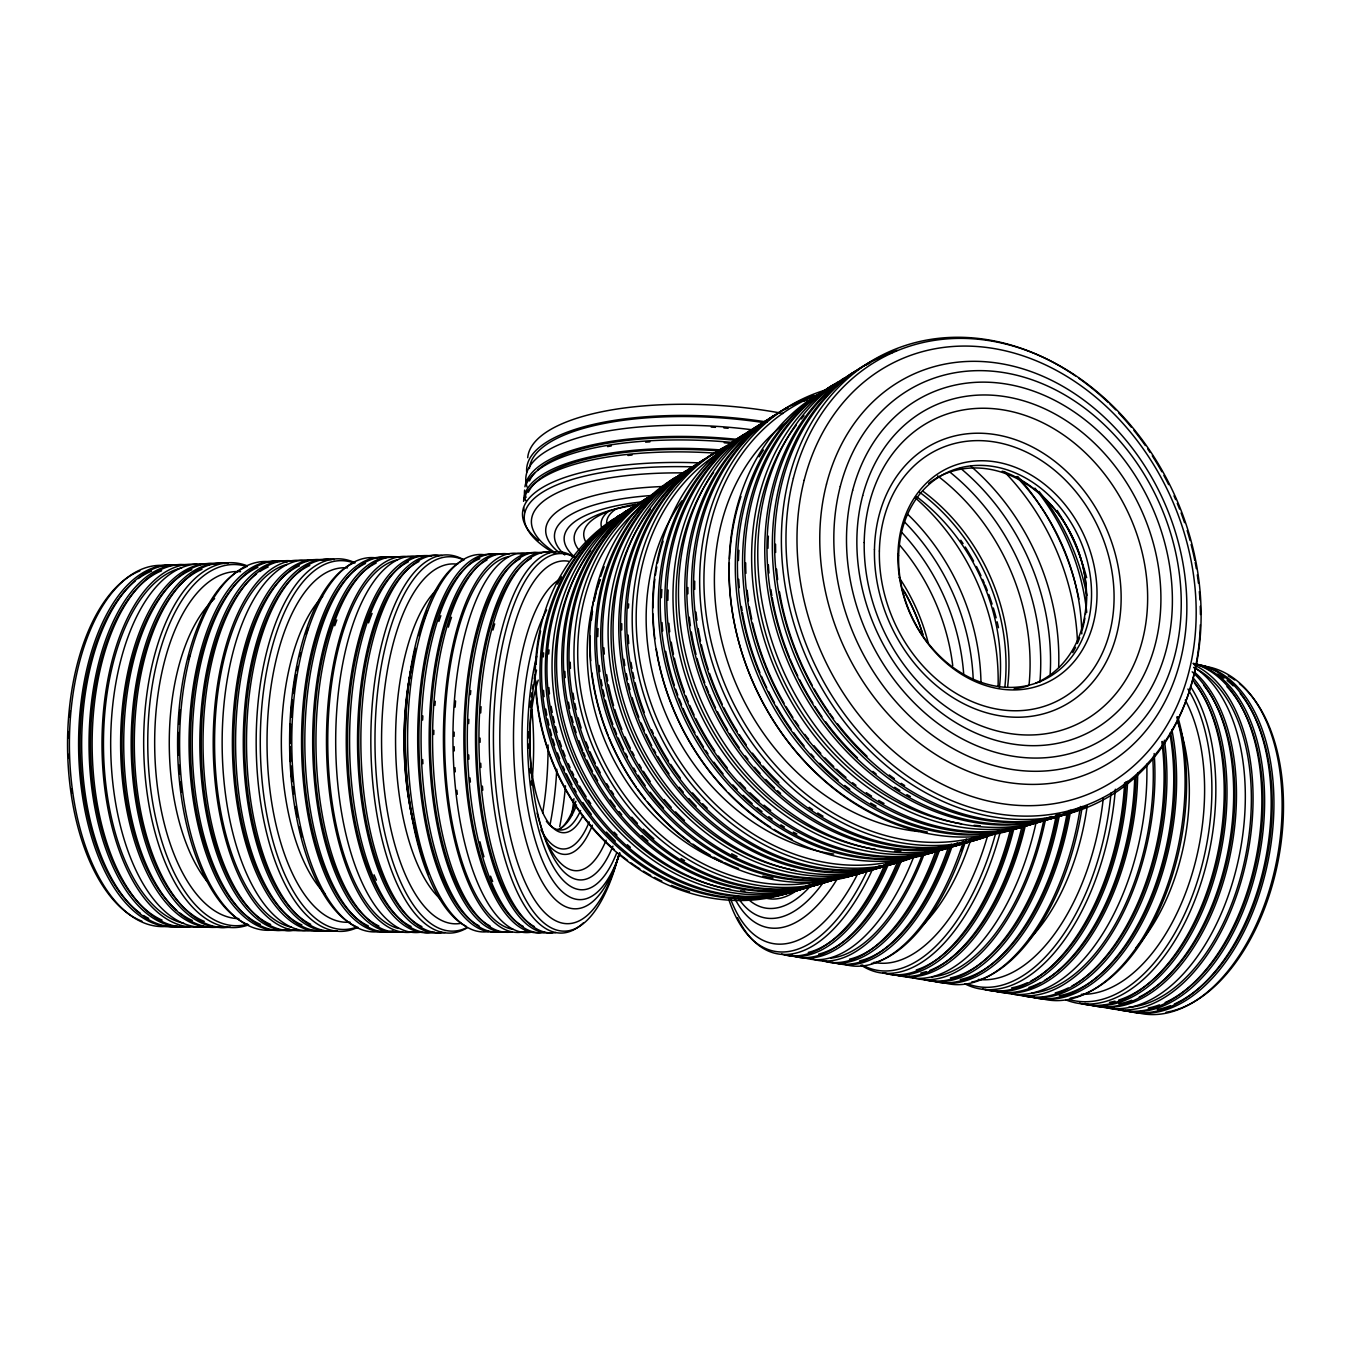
<?xml version="1.0" encoding="UTF-8"?>
<svg xmlns="http://www.w3.org/2000/svg" width="1351" height="1351" viewBox="0 0 1351 1351"><rect width="100%" height="100%" fill="white"/><g stroke="black" fill="none" stroke-linecap="round" stroke-linejoin="round"><path stroke-width="1.5" d="M314.057 930.467A185.459 84.877 89.5 0 1 222.155 745.718A185.459 84.877 89.5 0 1 311.389 560.412M323.75 930.619A185.712 84.353 89.5 0 1 232.389 741.598A185.712 84.353 89.5 0 1 324.679 560.749M301.881 924.911A183.077 83.154 89.5 0 1 233.757 745.532A183.077 83.154 89.5 0 1 299.331 565.866M326.773 930.67A185.779 84.184 89.5 0 1 235.598 745.566A185.779 84.184 89.5 0 1 324.071 559.956M334.069 930.771A185.965 83.779 89.5 0 1 243.298 745.482A185.965 83.779 89.5 0 1 331.35 559.686M310.696 924.287A183.348 82.58 89.5 0 1 244.649 743.557A183.348 82.58 89.5 0 1 309.767 565.478M337.108 930.822A186.05 83.61 89.5 0 1 246.524 745.448A186.05 83.61 89.5 0 1 334.373 559.567M357.897 927.276A186.286 83.087 89.5 0 1 256.183 745.38A186.286 83.087 89.5 0 1 355.178 562.827M356.884 927.056A184.411 82.056 89.5 0 1 260.287 745.33A184.411 82.056 89.5 0 1 354.148 563.012M350.044 922.142A177.268 78.679 89.5 0 1 267.042 745.228A177.268 78.679 89.5 0 1 347.41 567.876M324.78 893.484A162.897 71.873 89.5 0 1 281.346 745.026A162.897 71.873 89.5 0 1 322.636 596.433M293.674 791.196A154.098 67.736 89.5 0 1 293.083 786.941M292.12 778.733A154.098 67.736 89.5 0 1 291.022 766.101M290.533 757.59A154.098 67.736 89.5 0 1 290.245 746.968M290.212 742.746A154.098 67.736 89.5 0 1 290.516 727.851M291.124 717.246A154.098 67.736 89.5 0 1 292.491 702.773M181.608 792.159A175.191 83.087 89.5 0 1 180.595 783.952M179.582 773.498A175.191 83.087 89.5 0 1 178.991 765.038M178.535 754.415A175.191 83.087 89.5 0 1 178.467 735.417M178.974 722.684A175.191 83.087 89.5 0 1 179.734 712.163M188.768 659.153A175.191 83.087 89.5 0 1 189.799 655.37M248.179 924.81A182.402 86.329 89.5 0 1 177.589 746.14A182.402 86.329 89.5 0 1 245.781 567.116M273.763 929.876A184.411 87.089 89.5 0 1 179.599 746.191A184.411 87.089 89.5 0 1 271.23 561.898M286.48 929.285A184.631 86.599 89.5 0 1 189.123 750.075A184.631 86.599 89.5 0 1 280.181 561.56M260.304 924.32A182.03 85.366 89.5 0 1 190.474 746.005A182.03 85.366 89.5 0 1 257.872 567.352M289.469 929.336A184.715 86.43 89.5 0 1 192.247 746.056A184.715 86.43 89.5 0 1 286.885 562.151M296.646 929.437A184.901 86.042 89.5 0 1 199.914 749.957A184.901 86.042 89.5 0 1 290.347 561.189M270.639 924.456A182.284 84.826 89.5 0 1 201.552 758.975A182.284 84.826 89.5 0 1 256.504 573.972M259.814 571.591A182.284 84.826 89.5 0 1 268.19 566.981M295.953 930.197A184.986 85.873 89.5 0 1 203.038 745.921A184.986 85.873 89.5 0 1 293.353 561.07M309.278 929.623A185.239 85.349 89.5 0 1 213.222 745.836A185.239 85.349 89.5 0 1 306.643 561.425M291.495 927.242A182.621 84.134 89.5 0 1 214.606 747.964A182.621 84.134 89.5 0 1 286.936 564.397M580.609 810.499A87.798 32.221 89.4 0 1 546.361 821.222M512.282 931.869A189.343 73.072 89.4 0 1 432.59 743.084A189.343 73.072 89.4 0 1 509.04 554.079M526.248 931.075A189.613 72.464 89.4 0 1 443.449 742.966A189.613 72.464 89.4 0 1 522.989 554.636M513.11 929.387A186.911 71.434 89.4 0 1 444.631 744.283A186.911 71.434 89.4 0 1 508.871 556.544M457.33 794.287A187.13 70.911 89.4 0 1 456.874 790.284M455.253 771.826A187.13 70.911 89.4 0 1 454.983 767.655M454.274 750.903A187.13 70.911 89.4 0 1 454.189 746.731M454.122 736.346A187.13 70.911 89.4 0 1 454.156 732.158M455.135 707.13A187.13 70.911 89.4 0 1 455.574 700.966M531.5 932.156A189.832 71.941 89.4 0 1 452.973 742.847A189.832 71.941 89.4 0 1 528.19 553.386M541.785 932.308A190.103 71.333 89.4 0 1 463.9 742.729A190.103 71.333 89.4 0 1 538.458 552.998M523.276 926.465A187.401 70.303 89.4 0 1 465.048 742.662A187.401 70.303 89.4 0 1 520.101 558.841M492.676 881.46A187.485 70.117 89.4 0 1 490.548 876.174M483.945 856.737A187.485 70.117 89.4 0 1 479.96 841.825M470.384 782.094A187.485 70.117 89.4 0 1 470.03 777.956M468.881 759.161A187.485 70.117 89.4 0 1 468.729 754.956M468.662 723.579A187.485 70.117 89.4 0 1 468.814 719.391M470.384 694.65A187.485 70.117 89.4 0 1 470.773 690.631M545.01 932.359A190.187 71.13 89.4 0 1 467.311 742.695A190.187 71.13 89.4 0 1 541.667 552.88M552.762 932.46A190.39 70.674 89.4 0 1 475.535 742.611A190.39 70.674 89.4 0 1 549.384 552.61M534.422 926.617A187.671 69.661 89.4 0 1 476.683 742.526A187.671 69.661 89.4 0 1 531.196 558.436M482.797 790.183A187.755 69.475 89.4 0 1 482.391 786.113M480.939 767.469A187.755 69.475 89.4 0 1 480.72 763.264M480.112 742.29A187.755 69.475 89.4 0 1 480.078 738.119M480.72 712.94A187.755 69.475 89.4 0 1 481.057 706.708M492.963 630.039A187.755 69.475 89.4 0 1 494.686 623.875M555.987 932.511A190.474 70.488 89.4 0 1 478.963 742.56A190.474 70.488 89.4 0 1 552.61 552.491M583.328 922.919A190.727 69.914 89.4 0 1 489.45 752.304A190.727 69.914 89.4 0 1 573.094 556.46M619.062 853.95A188.785 68.985 89.4 0 1 531.585 909.139A188.785 68.985 89.4 0 1 496.881 678.928A188.785 68.985 89.4 0 1 574.344 557.254M619.282 852.954A181.422 66.081 89.4 0 1 506.389 817.068A181.422 66.081 89.4 0 1 568.636 561.273M619.13 854.845A166.612 60.221 89.4 0 1 522.077 824.33A166.612 60.221 89.4 0 1 560.141 579.022M619.957 852.971A157.527 56.674 89.4 0 1 535.638 841.589A157.527 56.674 89.4 0 1 546.598 610.061M616.867 852.515A147.715 53.061 89.4 0 1 546.159 851.941A147.715 53.061 89.4 0 1 536.685 656.265M612.915 846.131A137.853 49.582 89.4 0 1 548.354 847.28A137.853 49.582 89.4 0 1 536.516 670.045M606.143 840.204A128.615 46.458 89.4 0 1 537.124 813.167M531.821 785.184A128.615 46.458 89.4 0 1 531.281 781.03M530.369 772.856A128.615 46.458 89.4 0 1 529.997 768.82M528.849 748.201A128.615 46.458 89.4 0 1 528.765 744.063M528.731 737.899A128.615 46.458 89.4 0 1 528.815 731.685M530.183 707.198A128.615 46.458 89.4 0 1 530.825 700.933M531.315 696.795A128.615 46.458 89.4 0 1 531.872 692.691M532.48 688.638A128.615 46.458 89.4 0 1 533.121 684.67M534.185 678.861A128.615 46.458 89.4 0 1 534.945 675.112M582.72 816.072A90.551 33.133 89.4 0 1 538.441 801.599A90.551 33.133 89.4 0 1 538.255 680.093M415.027 828.889A155.145 62.129 89.5 0 1 413.676 657.717M417.999 840.086A164.265 65.54 89.4 0 1 415.669 831.794M415.129 829.683A164.265 65.54 89.4 0 1 415.331 650.557M428.858 874.029A179.227 71.079 89.4 0 1 415.314 648.463M418.692 635.612A179.227 71.079 89.4 0 1 427.49 610.703M466.213 926.347A186.658 73.832 89.4 0 1 405.249 743.32A186.658 73.832 89.4 0 1 463.19 560.192M488.707 931.514A188.735 74.44 89.4 0 1 407.597 743.354A188.735 74.44 89.4 0 1 485.533 554.94M498.249 931.65A188.971 73.883 89.4 0 1 417.712 743.236A188.971 73.883 89.4 0 1 495.04 554.602M479.065 925.84A186.286 72.836 89.4 0 1 418.894 738.254A186.286 72.836 89.4 0 1 479.791 558.757M422.897 763.737A186.37 72.65 89.4 0 1 422.694 759.566M422.643 720.049A186.37 72.65 89.4 0 1 422.829 715.895M438.872 621.46A186.37 72.65 89.4 0 1 440.848 615.718M501.424 931.7A189.056 73.697 89.4 0 1 421.09 743.202A189.056 73.697 89.4 0 1 498.215 554.484M509.074 931.818A189.258 73.258 89.4 0 1 429.196 743.118A189.258 73.258 89.4 0 1 505.848 554.197M490.075 925.992A186.573 72.211 89.4 0 1 430.395 743.033A186.573 72.211 89.4 0 1 486.985 560.023M433.772 734.505A186.641 72.025 89.4 0 1 433.823 730.334M434.938 705.391A186.641 72.025 89.4 0 1 435.242 701.304M448.346 627.134A186.641 72.025 89.4 0 1 451.504 617.289M531.855 709.393A153.879 61.285 89.4 0 1 532.446 776.673M556.764 769.226A173.823 68.141 89.4 0 1 549.941 825.157M548.067 744.975A168.52 66.537 89.4 0 1 542.646 813.032M573.939 798.694A178.602 68.783 89.4 0 1 571.642 815.227M565.478 785.86A177.268 68.901 89.4 0 1 559.719 826.592M575.881 801.312A90.382 33.488 89.4 0 1 560.429 828.855M592.397 825.174A112.184 40.986 89.4 0 1 547.121 843.21M589.205 821.898A106.763 39.061 89.4 0 1 540.924 829.801M576.539 804.875A87.731 32.407 89.4 0 1 556.764 829.717M421.411 932.089A188.245 78.848 89.5 0 1 335.707 744.485A188.245 78.848 89.5 0 1 418.422 556.477M431.391 932.241A188.515 78.274 89.5 0 1 346.278 744.367A188.515 78.274 89.5 0 1 428.368 556.105M411.076 926.465A185.847 77.159 89.5 0 1 347.545 744.283A185.847 77.159 89.5 0 1 408.205 561.932M434.515 932.291A188.583 78.088 89.5 0 1 349.588 744.333A188.583 78.088 89.5 0 1 431.493 556.004M442.03 932.393A188.785 77.666 89.5 0 1 357.542 744.249A188.785 77.666 89.5 0 1 438.974 555.717M421.884 926.617A186.117 76.551 89.5 0 1 358.792 744.165A186.117 76.551 89.5 0 1 418.979 561.543M445.155 932.443A188.87 77.48 89.5 0 1 360.869 744.198A188.87 77.48 89.5 0 1 442.098 555.616M467.125 927.85A189.106 76.939 89.5 0 1 370.849 744.131A189.106 76.939 89.5 0 1 464.085 559.939M466.483 927.833A187.215 75.943 89.5 0 1 374.987 744.08A187.215 75.943 89.5 0 1 463.444 559.888M460.573 923.408A179.953 72.802 89.5 0 1 381.573 743.996A179.953 72.802 89.5 0 1 457.634 564.262M440.561 899.141A165.362 66.452 89.5 0 1 395.573 743.776A165.362 66.452 89.5 0 1 438.045 588.361M416.513 834.141A156.429 62.602 89.5 0 1 413.98 657.295M293.454 791.196A154.098 67.753 89.5 0 1 292.863 786.941M292.12 780.81A154.098 67.753 89.5 0 1 290.786 766.101M290.533 761.863A154.098 67.753 89.5 0 1 290.026 746.968M290.499 723.596A154.098 67.753 89.5 0 0 289.992 742.746A163.083 71.468 89.5 0 1 290.465 726.348M290.904 717.246A154.098 67.753 89.5 0 1 292.272 702.773M293.775 793.797A163.083 71.468 89.5 0 1 293.184 789.508M292.019 779.578A163.083 71.468 89.5 0 1 290.972 767.385A177.808 77.514 89.5 0 0 292.002 781.756M290.499 759.161A163.083 71.468 89.5 0 1 290.144 746.85A177.808 77.514 89.5 0 0 290.499 761.238M291.039 716.114A163.083 71.468 89.5 0 1 292.323 702.098M301.898 836.843A177.808 77.514 89.5 0 1 299.432 827.116M297.22 816.967A177.808 77.514 89.5 0 1 295.295 806.513M293.387 793.729A177.808 77.514 89.5 0 1 292.643 787.785M290.026 742.712A177.808 77.514 89.5 0 1 290.414 724.136M290.87 715.912A177.808 77.514 89.5 0 1 292.255 699.75M292.947 693.671A177.808 77.514 89.5 0 1 295.835 674.656M296.595 670.535A177.808 77.514 89.5 0 1 297.406 666.465M299.635 656.552A177.808 77.514 89.5 0 1 300.581 652.736M306.137 633.991A177.808 77.514 89.5 0 1 308.264 628.029M355.752 926.364A185.121 80.52 89.5 0 1 289.604 744.925A185.121 80.52 89.5 0 1 353.033 563.249M383.701 930.653A187.164 81.212 89.5 0 1 291.833 749.383A187.164 81.212 89.5 0 1 377.047 557.997M392.938 930.788A187.401 80.688 89.5 0 1 301.611 749.281A187.401 80.688 89.5 0 1 386.268 557.659M368.232 925.857A184.766 79.54 89.5 0 1 302.86 744.773A184.766 79.54 89.5 0 1 365.479 563.468M392.246 931.65A187.485 80.503 89.5 0 1 304.836 744.823A187.485 80.503 89.5 0 1 389.341 557.541M399.66 931.768A187.688 80.081 89.5 0 1 312.689 744.739A187.688 80.081 89.5 0 1 396.738 557.271M378.888 926.009A185.036 78.949 89.5 0 1 313.972 744.654A185.036 78.949 89.5 0 1 376.118 563.097M402.767 931.802A187.755 79.912 89.5 0 1 315.965 744.688A187.755 79.912 89.5 0 1 399.828 557.169M416.412 931.143A188.025 79.337 89.5 0 1 326.486 744.587A188.025 79.337 89.5 0 1 413.457 557.591M398.258 928.492A185.357 78.223 89.5 0 1 327.753 742.071A185.357 78.223 89.5 0 1 397.447 559.804M376.372 880.143A185.931 76.99 89.5 0 1 374.058 874.823M368.553 622.879A185.931 76.99 89.5 0 1 372.082 613.455M334.727 625.749A185.104 78.78 89.5 0 1 336.821 619.957M168.706 926.195A180.629 92.189 89.6 0 1 69.408 746.242A180.629 92.189 89.6 0 1 166.494 565.697M177.437 926.313A180.865 91.733 89.6 0 1 78.594 746.14A180.865 91.733 89.6 0 1 175.191 565.377M148.661 918.393A178.281 90.416 89.6 0 1 143.662 915.539M140.352 913.293A178.281 90.416 89.6 0 1 80.114 749.467A178.281 90.416 89.6 0 1 135.134 581.031M138.359 578.549A178.281 90.416 89.6 0 1 151.565 571.135M180.358 926.364A180.933 91.581 89.6 0 1 81.668 746.107A180.933 91.581 89.6 0 1 178.112 565.275M187.367 926.465A181.118 91.209 89.6 0 1 89.048 746.022A181.118 91.209 89.6 0 1 185.087 565.005M162.069 920.115A178.535 89.909 89.6 0 1 90.517 744.283A178.535 89.909 89.6 0 1 161.596 570.781M190.288 926.516A181.186 91.057 89.6 0 1 92.138 745.988A181.186 91.057 89.6 0 1 188.009 564.904M203.562 925.959A181.439 90.551 89.6 0 1 102.051 749.805A181.439 90.551 89.6 0 1 197.347 564.566M183.989 923.392A178.856 89.267 89.6 0 1 103.47 745.836A178.856 89.267 89.6 0 1 181.76 567.876M207.885 926.769A181.642 90.129 89.6 0 1 110.681 741.868A181.642 90.129 89.6 0 1 209.422 564.938M217.308 926.904A181.895 89.622 89.6 0 1 120.611 745.684A181.895 89.622 89.6 0 1 214.944 563.907M192.315 920.487A179.311 88.339 89.6 0 1 180.071 913.09M176.643 910.304A179.311 88.339 89.6 0 1 122.401 727.159A179.311 88.339 89.6 0 1 191.842 569.683M220.247 926.955A181.963 89.47 89.6 0 1 123.718 745.651A181.963 89.47 89.6 0 1 217.883 563.806M227.34 927.056A182.149 89.082 89.6 0 1 131.182 745.566A182.149 89.082 89.6 0 1 224.941 563.553M204.254 921.382A179.565 87.815 89.6 0 1 132.634 745.499A179.565 87.815 89.6 0 1 201.991 569.311M230.295 927.107A182.233 88.93 89.6 0 1 134.306 745.532A182.233 88.93 89.6 0 1 227.897 563.435M248.685 924.827A182.453 88.457 89.5 0 1 143.679 745.448A182.453 88.457 89.5 0 1 246.27 565.444M247.672 924.202A180.612 87.376 89.5 0 1 147.749 743.438A180.612 87.376 89.5 0 1 247.149 566.593M238.891 918.646A173.553 83.762 89.5 0 1 154.673 741.175A173.553 83.762 89.5 0 1 240.562 571.676M207.024 881.376A159.384 76.517 89.5 0 1 169.382 734.066A159.384 76.517 89.5 0 1 214.623 598.611M181.304 786.062A150.704 72.11 89.5 0 1 180.764 782.077M179.852 773.954A150.704 72.11 89.5 0 1 179.126 765.696M178.552 755.31A150.704 72.11 89.5 0 1 178.332 747.002M178.315 744.941A150.704 72.11 89.5 0 1 178.484 732.495M178.872 724.17A150.704 72.11 89.5 0 1 180.071 709.832M72.312 793.189A171.543 87.883 89.6 0 1 71.738 789.22M68.969 758.451A171.543 87.883 89.6 0 1 68.817 754.314M68.732 737.798A171.543 87.883 89.6 0 1 68.901 731.567M69.779 717.094A171.543 87.883 89.6 0 1 70.336 710.947M141.906 921.162A178.653 91.344 89.6 0 1 67.55 746.208A178.653 91.344 89.6 0 1 139.812 570.899M1056.448 814.248A184.986 95.516 -79 0 1 922.058 979.103M1045.725 818.419A185.307 95.077 -79 0 1 909.274 976.385M1057.917 814.585A182.284 94.3 -79 0 1 950.428 977.921M1059.437 814.839A184.884 95.651 -79 0 1 924.928 979.576M1067.29 812.221A184.648 95.989 -79 0 1 931.785 980.691M1069.114 810.38A181.946 94.756 -79 0 1 960.257 979.526M1070.6 810.786A184.563 96.124 -79 0 1 934.639 981.147M1080.445 806.479A184.26 96.529 -79 0 1 943.167 982.532M1082.235 806.496A182.25 95.634 -79 0 1 971.639 982.059M970.879 839.343A163.268 80.79 -79 0 1 924.253 923.594M988.003 834.411A177.623 88.322 -79 0 1 873.877 962.351M996.092 831.743A184.766 92.071 -79 0 1 862.31 964.986M1000.584 830.797A186.624 93.185 -79 0 1 861.009 965.087M1010.717 828.518A186.32 93.624 -79 0 1 882.828 972.754M1012.338 828.518A183.601 92.425 -79 0 1 916.248 969.967M1014.246 827.082A186.218 93.759 -79 0 1 885.732 973.227M1022.471 824.431A185.982 94.097 -79 0 1 892.69 974.341M1024.058 824.532A183.263 92.898 -79 0 1 929.978 970.305M926.246 971.605A183.263 92.898 -79 0 1 920.74 973.075M1025.949 822.995A185.898 94.249 -79 0 1 895.595 974.814M1036.47 820.817A185.577 94.688 -79 0 1 901.218 975.067M1044.188 818.318A182.689 93.726 -79 0 1 931.852 976.891M1194.858 672.443A178.028 102.575 -79.1 0 1 1222.773 883.655A178.028 102.575 -79.1 0 1 1091.524 1005.06M1194.064 667.31A177.741 102.946 -79.1 0 1 1234.324 876.309A177.741 102.946 -79.1 0 1 1100.102 1006.461M1193.693 667.546A174.954 101.798 -79.1 0 1 1246.095 853.494A174.954 101.798 -79.1 0 1 1128.642 1007.289M1194.47 665.148A177.488 103.284 -79.1 0 1 1242.988 874.536A177.488 103.284 -79.1 0 1 1103.936 1006.512M1193.001 663.392A177.201 103.639 -79.1 0 1 1254.015 867.528A177.201 103.639 -79.1 0 1 1112.464 1007.897M1227.012 686.713A174.583 102.271 -79.1 0 1 1257.443 857.024A174.583 102.271 -79.1 0 1 1165.153 1002.526M1159.462 1004.857A174.583 102.271 -79.1 0 1 1148.164 1008.049M1193.592 663.476A177.099 103.757 -79.1 0 1 1257.882 863.103A177.099 103.757 -79.1 0 1 1118.814 1009.501M1193.693 663.78A176.897 104.027 -79.1 0 1 1265.583 859.152A176.897 104.027 -79.1 0 1 1125.197 1010.531M1217.589 674.149A174.279 102.659 -79.1 0 1 1224.006 678.185M1227.13 680.516A174.279 102.659 -79.1 0 1 1233.176 685.835M1240.235 693.553A174.279 102.659 -79.1 0 1 1265.853 863.424A174.279 102.659 -79.1 0 1 1174.34 1004.046M1170.54 1005.651A174.279 102.659 -79.1 0 1 1157.3 1009.535M1194.233 664.135A176.795 104.145 -79.1 0 1 1268.657 857.953A176.795 104.145 -79.1 0 1 1127.849 1010.97M1199.992 665.773A176.525 104.483 -79.1 0 1 1277.219 857.851A176.525 104.483 -79.1 0 1 1135.786 1012.254M1228.245 675.939A174.583 103.487 -79.1 0 1 1234.713 679.992M1239.424 683.606A174.583 103.487 -79.1 0 1 1276.492 868.676A174.583 103.487 -79.1 0 1 1166.048 1012.254M1177.751 722.245A156.176 88.22 -79.1 0 1 1135.938 947.76M1185.283 700.071A170.023 96.428 -79.1 0 1 1187.917 886.678A170.023 96.428 -79.1 0 1 1081.408 994.302M1187.934 689.027A176.913 100.514 -79.1 0 1 1192.004 896.625A176.913 100.514 -79.1 0 1 1069.266 999.537M1190.451 686.409A178.704 101.713 -79.1 0 1 1194.368 901.472A178.704 101.713 -79.1 0 1 1065.736 999.824M1192.95 680.347A178.433 102.068 -79.1 0 1 1207.017 891.728A178.433 102.068 -79.1 0 1 1079.652 1003.134M1194.487 683.116A175.799 100.717 -79.1 0 1 1217.031 861.904A175.799 100.717 -79.1 0 1 1118.712 1000.078M1114.98 1001.159A175.799 100.717 -79.1 0 1 1109.475 1002.358M1192.933 677.695A178.332 102.186 -79.1 0 1 1210.834 889.313A178.332 102.186 -79.1 0 1 1082.354 1003.573M1192.173 671.819A178.112 102.456 -79.1 0 1 1218.906 886.459A178.112 102.456 -79.1 0 1 1084.904 1003.371M1203.707 685.21A175.495 101.122 -79.1 0 1 1228.566 854.524A175.495 101.122 -79.1 0 1 1139.265 997.038M1131.75 1000.297A175.495 101.122 -79.1 0 1 1118.729 1003.861M1154.159 753.537A181.929 99.704 -79 0 1 1011.561 993.627M1161.826 741.547A181.642 100.109 -79 0 1 1126.65 925.638A181.642 100.109 -79 0 1 1020.41 995.062M1162.806 741.463A178.974 98.809 -79 0 1 1071.833 986.095M1068.134 988.003A178.974 98.809 -79 0 1 1055.249 992.901M1164.393 740.23A181.541 100.227 -79 0 1 1129.976 925.283A181.541 100.227 -79 0 1 1023.18 995.501M1169.814 733.272A181.321 100.531 -79.1 0 1 1138.927 922.665A181.321 100.531 -79.1 0 1 1029.783 996.582M1170.658 733.019A178.67 99.231 -79.1 0 1 1059.285 995.687M1171.824 729.591A181.22 100.666 -79.1 0 1 1142.828 921.162A181.22 100.666 -79.1 0 1 1032.536 997.021M1176.738 716.993A180.95 101.038 -79.1 0 1 1155.004 915.454A180.95 101.038 -79.1 0 1 1040.777 998.355M1177.751 716.756A178.957 100.092 -79.1 0 1 1166.2 893.197A178.957 100.092 -79.1 0 1 1070.262 998.153M1087.217 805.703A160.279 85.012 -79 0 1 1028.736 939.823M1103.311 797.968A174.38 92.898 -79 0 1 978.344 979.441M1110.995 793.003A181.389 96.816 -79 0 1 968.127 984.001M1115.352 789.237A183.212 97.981 -79 0 1 964.952 983.883M1124.606 782.702A182.925 98.37 -79 0 1 982.599 988.932M1125.974 781.672A180.24 97.103 -79 0 1 1030.965 980.978M1027.064 982.886A180.24 97.103 -79 0 1 1011.612 987.902M1127.595 781.25A182.824 98.505 -79 0 1 985.403 989.388M1134.688 778.598A182.605 98.809 -79 0 1 992.107 990.469M1136.039 775.508A179.919 97.542 -79 0 1 1044.543 980.438M1040.642 982.582A179.919 97.542 -79 0 1 1028.905 987.497M1137.694 772.856A182.503 98.944 -79 0 1 994.893 990.925M1146.796 764.244A182.199 99.349 -79 0 1 1003.793 992.36M1152.741 757.371A179.362 98.285 -79 0 1 1031.911 993.069M858.949 871.412A179.852 82.935 -78.9 0 1 730.469 898.651M868.676 867.798A187.13 86.498 -78.9 0 1 728.713 899.31M873.27 867.68A189.022 87.562 -78.9 0 1 737.46 917.701M824.785 880.278A156.243 71.4 -78.9 0 1 738.338 898.229M837.704 878.15A165.21 75.757 -78.9 0 1 735.13 899.158M902.198 858.814A188.279 88.71 -78.9 0 1 791.23 954.904M924.709 852.565A187.671 89.622 -78.9 0 1 809.165 957.825M810.87 885.648A146.516 66.874 -78.9 0 1 746.748 897.841M884.381 865.721A188.718 88.035 -78.9 0 1 781.621 954.076M888.333 864.42A188.616 88.187 -78.9 0 1 784.627 954.566M898.28 860.148A188.38 88.558 -78.9 0 1 791.855 955.748M913.749 856.804A187.941 89.2 -78.9 0 1 804.47 957.791M922.598 853.9A184.986 88.339 -78.9 0 1 830.781 958.163M936.8 848.512A187.333 90.095 -78.9 0 1 822.371 960.713M940.6 847.128A187.232 90.247 -78.9 0 1 825.343 961.186M949.381 844.561A186.995 90.601 -78.9 0 1 832.469 962.351M952.472 845.135A186.894 90.737 -78.9 0 1 835.442 962.824M963.601 841.116A186.59 91.176 -78.9 0 1 844.307 964.276M800.012 888.029A136.738 62.467 -78.9 0 1 765.595 898.027M886.78 864.184A185.931 86.92 -78.9 0 1 808.27 952.438M899.918 860.351A185.594 87.443 -78.9 0 1 818.638 954.127M938.607 848.259A184.58 88.946 -78.9 0 1 849.509 959.193M951.222 844.139A184.243 89.453 -78.9 0 1 859.709 960.865M966.235 839.089A184.53 90.365 -78.9 0 1 871.53 963.483M963.297 844.527A177.167 86.92 -78.9 0 1 961.186 850.64M554.535 553.386A190.39 62.112 4.2 0 1 693.316 466.872M564.769 554.923A158.759 50.865 4.2 0 1 654.965 495.293M579.663 550.955A138.9 44.482 4.2 0 1 637.959 504.767M586.452 543.119A129.595 41.729 4.2 0 1 635.696 504.278M528.393 492.254A189.343 62.923 4.2 0 1 721.518 451.065M627.945 455.473A189.41 62.72 4.2 0 1 632.048 455.051M523.681 500.123A192.078 63.852 4.2 0 1 721.637 450.018M527.042 486.985A191.639 65.236 4.2 0 1 754.213 430.057M526.046 497.421A191.859 64.561 4.2 0 1 524.999 493.183M524.948 486.799A191.859 64.561 4.2 0 1 737.038 439.362M538.39 540.451A192.349 62.99 4.2 0 1 699.767 462.903M525.742 500.697A191.926 64.358 4.2 0 1 524.627 490.092M526.434 483.878A191.926 64.358 4.2 0 1 732.647 442.469M524.678 511.809A192.146 63.632 4.2 0 1 523.614 507.638M523.563 501.339A192.146 63.632 4.2 0 1 717.212 453.244M529.423 468.51A188.718 64.882 4.2 0 1 764.48 422.728M559.466 552.981A167.929 54.108 4.2 0 1 664.658 486.461M527.701 457.736A191.234 66.503 4.2 0 1 783.04 413.507M526.704 472.09A191.454 65.827 4.2 0 1 767.098 422.036M556.173 553.302A182.925 59.461 4.2 0 1 685.025 472.918M601.499 527.363A113.045 36.882 4.2 0 1 609.689 510.425M529.457 480.939A189.123 63.649 4.2 0 1 534.743 473.002M537.799 469.945A189.123 63.649 4.2 0 1 736.717 440.392M607.545 446.59A189.191 63.429 4.2 0 1 611.26 445.965M645.643 442.132A189.191 63.429 4.2 0 1 649.899 441.861M724.204 442.773A189.191 63.429 4.2 0 1 728.29 443.128M573.651 556.156A148.846 47.589 4.2 0 1 641.776 501.913M711.234 427.085A188.904 64.308 4.2 0 1 715.439 427.338M723.916 427.929A188.904 64.308 4.2 0 1 728.155 428.284M606.7 524.019A107.573 35.16 4.2 0 1 616.85 508.449M923.088 491.359A187.147 156.8 65.8 0 1 1007.643 686.544M919.609 492.237A188.296 157.932 65.8 0 1 1004.908 686.528M937.645 475.924A205.352 171.813 65.8 0 1 1029.04 685.008M949.246 471.567A212.259 177.369 65.8 0 1 1039.882 682.255M960.325 468.088A217.038 181.102 65.8 0 1 1050.166 673.98M970.947 466.331A219.335 182.723 65.8 0 1 1058.66 667.343M1004.131 471.499A221.834 184.023 65.8 0 1 1077.473 641.607M1016.222 476.582A195.625 161.208 65.8 0 1 1081.796 633.889M1034.934 488.167A197.922 162.914 65.8 0 1 1086.744 612.391M957.825 842.636A230.801 192.805 65.8 0 1 689.685 729.05A230.801 192.805 65.8 0 1 743.168 434.921M999.352 830.629A236.797 195.912 65.8 0 1 715.946 692.185A236.797 195.912 65.8 0 1 814.248 395.522M991.313 832.959A235.631 195.321 65.8 0 1 717.921 714.341A235.631 195.321 65.8 0 1 775.575 414.639M784.576 409.589A235.631 195.321 65.8 0 1 788.258 407.732M803.305 401.315A235.631 195.321 65.8 0 1 807.121 399.964M981.485 835.796A234.23 194.595 65.8 0 1 711.673 722.43A234.23 194.595 65.8 0 1 760.056 424.45M763.501 422.188A234.23 194.595 65.8 0 1 766.996 420.009M964.04 841.538A232.237 193.548 65.8 0 1 695.697 720.049A232.237 193.548 65.8 0 1 756.695 426.528M971.369 839.427A233.301 194.105 65.8 0 1 702.638 718.36A233.301 194.105 65.8 0 1 761.339 423.555M961.76 842.197A231.916 193.379 65.8 0 1 694.667 722.785A231.916 193.379 65.8 0 1 751.696 429.584M956.305 843.784A231.122 192.973 65.8 0 1 690.496 725.994A231.122 192.973 65.8 0 1 745.144 433.688M947.321 846.385A229.839 192.281 65.8 0 1 682.103 728.273A229.839 192.281 65.8 0 1 739.098 437.488M977.212 837.012A235.665 194.544 65.8 0 1 719.104 669.15A235.665 194.544 65.8 0 1 823.57 392.584M1002.83 830.308A237.81 196.435 65.8 0 1 719.796 683.69A237.81 196.435 65.8 0 1 826.407 389.73M993.306 833.06A236.442 195.726 65.8 0 1 719.526 705.543A236.442 195.726 65.8 0 1 787.717 407.445M791.382 405.536A236.442 195.726 65.8 0 1 812.137 396.839M985.301 835.391A235.294 195.135 65.8 0 1 714.763 713.058A235.294 195.135 65.8 0 1 773.515 415.922M918.646 831.54A226.782 187.097 65.8 0 1 727.378 660.875A226.782 187.097 65.8 0 1 785.86 422.745M900.864 851.198A230.008 191.369 65.8 0 1 894.531 851.062M875.465 849.255A230.008 191.369 65.8 0 1 698.045 701.507A230.008 191.369 65.8 0 1 713.564 472.495M770.712 810.431A228.64 190.643 65.8 0 1 764.058 805.179M759.211 801.092A228.64 190.643 65.8 0 1 750.058 792.767M745.583 788.376A228.64 190.643 65.8 0 1 739.74 782.313M727.26 767.875A228.64 190.643 65.8 0 1 718.31 756.053M714.797 751.021A228.64 190.643 65.8 0 1 695.917 718.681M694.093 714.932A228.64 190.643 65.8 0 1 689.804 705.475M688.199 701.676A228.64 190.643 65.8 0 1 685.903 695.934M684.433 692.05A228.64 190.643 65.8 0 1 674.369 658.173M673.49 654.154A228.64 190.643 65.8 0 1 671.244 642.113M669.758 631.711A228.64 190.643 65.8 0 1 668.88 623.335M667.884 600.334A228.64 190.643 65.8 0 1 668.137 590.049M796.904 833.989A227.559 190.069 65.8 0 1 793.324 832.098M784.424 827.015A227.559 190.069 65.8 0 1 780.895 824.836M772.181 819.094A227.559 190.069 65.8 0 1 768.753 816.663M761.998 811.613A227.559 190.069 65.8 0 1 757.067 807.678M752.22 803.609A227.559 190.069 65.8 0 1 743.118 795.317M737.19 789.474A227.559 190.069 65.8 0 1 732.85 784.914M723.089 773.836A227.559 190.069 65.8 0 1 713.97 762.2M708.008 753.79A227.559 190.069 65.8 0 1 705.729 750.396M703.483 746.934A227.559 190.069 65.8 0 1 697.048 736.295M695.005 732.681A227.559 190.069 65.8 0 1 683.133 708.481M681.546 704.698A227.559 190.069 65.8 0 1 679.249 698.974M677.797 695.123A227.559 190.069 65.8 0 1 675.72 689.28M674.402 685.345A227.559 190.069 65.8 0 1 665.722 651.402M662.733 630.917A227.559 190.069 65.8 0 1 662.007 622.558M661.466 597.682A227.559 190.069 65.8 0 1 661.838 589.543M791.973 839.275A227.137 190.119 65.8 0 1 774.14 829.446M770.627 827.234A227.137 190.119 65.8 0 1 728.713 793.071M725.808 790.065A227.137 190.119 65.8 0 1 656.333 649.291M654.863 638.972A227.137 190.119 65.8 0 1 653.09 613.996M653.04 607.798A227.137 190.119 65.8 0 1 654.88 579.174M655.438 575.07A227.137 190.119 65.8 0 1 656.789 566.88M657.565 562.827A227.137 190.119 65.8 0 1 663.105 541.16M823.012 816.207A233.115 192.973 65.8 0 1 817.794 813.015M812.61 809.671A233.115 192.973 65.8 0 1 809.198 807.341M778.851 782.55A233.115 192.973 65.8 0 1 763.095 766.085M760.36 762.91A233.115 192.973 65.8 0 1 752.456 753.149M746.242 744.773A233.115 192.973 65.8 0 1 739.385 734.708M737.19 731.263A233.115 192.973 65.8 0 1 724.052 707.924M722.228 704.226A233.115 192.973 65.8 0 1 709.562 673.457M708.194 669.437A233.115 192.973 65.8 0 1 701.389 644.9M700.494 640.796A233.115 192.973 65.8 0 1 698.18 628.519M696.964 620.329A233.115 192.973 65.8 0 1 695.985 612.087M694.684 589.408A233.115 192.973 65.8 0 1 694.718 581.234M780.591 793.392A231.984 192.382 65.8 0 1 777.568 790.723M774.579 788.005A231.984 192.382 65.8 0 1 765.781 779.459M760.089 773.464A231.984 192.382 65.8 0 1 754.55 767.267M747.914 759.245A231.984 192.382 65.8 0 1 745.33 755.969M739.149 747.643A231.984 192.382 65.8 0 1 729.861 733.728M727.649 730.131A231.984 192.382 65.8 0 1 717.381 711.589M715.506 707.789A231.984 192.382 65.8 0 1 709.41 694.346M708.6 692.421A231.984 192.382 65.8 0 1 706.269 686.578M704.783 682.643A231.984 192.382 65.8 0 1 697.082 658.494M696.018 654.408A231.984 192.382 65.8 0 1 691.34 631.964M690.378 625.648A231.984 192.382 65.8 0 1 689.331 617.171M687.895 593.815A231.984 192.382 65.8 0 1 687.879 587.499M1017.742 476.481A221.463 183.398 65.8 0 1 1078.959 599.118M904.241 591.654A178.028 151.785 65.9 0 1 922.919 634.801M830.831 879.113A211.431 181.591 65.9 0 1 583.548 772.89A211.431 181.591 65.9 0 1 637.655 503.991M831.338 879.771A212.31 182.098 65.9 0 1 586.182 765.173A212.31 182.098 65.9 0 1 646.622 498.435A212.597 182.267 65.9 0 0 587.871 764.446A212.597 182.267 65.9 0 0 831.338 879.991M825.478 880.666A210.672 181.152 65.9 0 1 578.904 774.9A210.672 181.152 65.9 0 1 632.977 506.912M823.097 880.683A209.81 180.662 65.9 0 1 573.635 777.163A209.81 180.662 65.9 0 1 631.221 508.06M823.029 880.328A209.54 180.51 65.9 0 1 572.554 778.919A209.54 180.51 65.9 0 1 629.566 509.091M812.998 884.28A208.898 180.122 65.9 0 1 568.67 780.658A208.898 180.122 65.9 0 1 620.345 514.832M623.858 512.62A208.898 180.122 65.9 0 1 627.421 510.509M814.805 883.098A208.628 179.97 65.9 0 1 567.589 782.381A208.628 179.97 65.9 0 1 620.464 514.731M623.993 512.569A208.628 179.97 65.9 0 1 627.573 510.509M809.215 884.719A207.834 179.514 65.9 0 1 563.316 785.539A207.834 179.514 65.9 0 1 613.844 518.885M617.339 516.69A207.834 179.514 65.9 0 1 620.886 514.579M849.593 873.962A214.387 183.28 65.9 0 1 600.857 764.041A214.387 183.28 65.9 0 1 655.674 492.727M845.574 874.823A213.542 182.807 65.9 0 1 594.643 764.058A213.542 182.807 65.9 0 1 655.927 492.693M841.741 876.242A213.255 182.638 65.9 0 1 592.43 763.72A213.255 182.638 65.9 0 1 654.222 493.757M650.135 496.324A212.597 182.267 65.9 0 1 653.783 494.28M818.909 881.392A212.394 181.507 65.9 0 1 599.101 751.342A212.394 181.507 65.9 0 1 648.26 500.681M744.773 891.204A207.682 178.585 65.9 0 1 740.686 890.799M730.519 889.363A207.682 178.585 65.9 0 1 572.824 755.158A207.682 178.585 65.9 0 1 590.725 550.6M689.55 891.728A205.386 177.471 65.9 0 1 671.515 885.395M661.77 881.072A205.386 177.471 65.9 0 1 654.391 877.373M650.726 875.38A205.386 177.471 65.9 0 1 643.448 871.125M639.85 868.879A205.386 177.471 65.9 0 1 631.035 862.901M627.573 860.367A205.386 177.471 65.9 0 1 619.163 853.764M614.418 849.695A205.386 177.471 65.9 0 1 538.475 710.288M538.154 708.211A205.386 177.471 65.9 0 1 535.874 680.955M536.127 664.304A205.386 177.471 65.9 0 1 540.603 631.086M557.49 584.139A205.386 177.471 65.9 0 1 561.509 576.826M721.772 862.039A204.305 174.499 65.9 0 1 600.469 579.596M630.343 847.313A206.568 177.944 65.9 0 1 627.337 844.713M617.019 835.036A206.568 177.944 65.9 0 1 614.148 832.132M590.725 803.609A206.568 177.944 65.9 0 1 588.394 800.214M586.114 796.752A206.568 177.944 65.9 0 1 579.63 786.096M577.569 782.449A206.568 177.944 65.9 0 1 575.594 778.767M573.668 775.052A206.568 177.944 65.9 0 1 571.811 771.32M570.038 767.554A206.568 177.944 65.9 0 1 568.332 763.771M565.123 756.172A206.568 177.944 65.9 0 1 562.877 750.379M561.459 746.478A206.568 177.944 65.9 0 1 559.466 740.551M557.051 732.58A206.568 177.944 65.9 0 1 555.413 726.534M554.417 722.515A206.568 177.944 65.9 0 1 553.066 716.452M552.255 712.416A206.568 177.944 65.9 0 1 551.174 706.37M549.469 693.874A206.568 177.944 65.9 0 1 548.878 687.541M548.709 654.002A206.568 177.944 65.9 0 1 549.046 649.915M615.33 841.082A205.656 177.42 65.9 0 1 606.396 832.115M591.265 814.315A205.656 177.42 65.9 0 1 582.805 802.511M576.168 792.041A205.656 177.42 65.9 0 1 574.074 788.444M572.03 784.83A205.656 177.42 65.9 0 1 566.305 773.735M564.532 770.002A205.656 177.42 65.9 0 1 562.827 766.237M559.635 758.654A205.656 177.42 65.9 0 1 557.406 752.895M554.653 745.093A205.656 177.42 65.9 0 1 552.762 739.149M551.596 735.18A205.656 177.42 65.9 0 1 549.975 729.168M548.979 725.149A205.656 177.42 65.9 0 1 547.628 719.12M546.834 715.101A205.656 177.42 65.9 0 1 545.753 709.089M544.065 696.643A205.656 177.42 65.9 0 1 543.474 690.344M543.322 656.941A205.656 177.42 65.9 0 1 543.659 652.871M684.585 860.621A210.232 180.038 65.9 0 1 681.039 858.493M653.901 838.819A210.232 180.038 65.9 0 1 643.296 829.21M637.436 823.35A210.232 180.038 65.9 0 1 631.761 817.22M613.624 794.287A210.232 180.038 65.9 0 1 611.26 790.825M608.946 787.295A210.232 180.038 65.9 0 1 606.7 783.732M600.249 772.721A210.232 180.038 65.9 0 1 597.243 767.081M595.335 763.281A210.232 180.038 65.9 0 1 589.999 751.764M588.361 747.897A210.232 180.038 65.9 0 1 586.03 742.037M581.166 728.037A210.232 180.038 65.9 0 1 578.211 717.837M576.168 709.63A210.232 180.038 65.9 0 1 574.834 703.466M574.04 699.362A210.232 180.038 65.9 0 1 573.01 693.215M570.46 668.441A210.232 180.038 65.9 0 1 570.24 662.243M647.94 840.964A209.304 179.514 65.9 0 1 641.86 835.61M621.764 814.771A209.304 179.514 65.9 0 1 619.096 811.563M615.195 806.682A209.304 179.514 65.9 0 1 610.23 800.045M597.649 780.709A209.304 179.514 65.9 0 1 594.508 775.187M592.498 771.455A209.304 179.514 65.9 0 1 586.874 760.089M585.135 756.256A209.304 179.514 65.9 0 1 583.463 752.406M582.669 750.481A209.304 179.514 65.9 0 1 578.887 740.703M576.151 732.715A209.304 179.514 65.9 0 1 574.276 726.652M573.111 722.599A209.304 179.514 65.9 0 1 571.507 716.469M569.632 708.279A209.304 179.514 65.9 0 1 568.433 702.148M565.242 677.577A209.304 179.514 65.9 0 1 564.87 671.379M899.141 577.519A178.467 152.055 65.8 0 1 928.188 642.856M899.58 545.078A195.794 166.612 65.8 0 1 952.742 665.688M902.181 532.851A202.346 171.999 65.8 0 1 963.651 673.524M903.718 521.148A206.855 175.596 65.8 0 1 973.176 678.574M907.686 514.258A209 177.167 65.8 0 1 980.978 682.323M914.982 497.556A211.28 178.416 65.8 0 1 998.102 686.055M916.721 496.763A186.151 156.277 65.8 0 1 999.419 687.693M891.643 861.837A221.311 187.671 65.8 0 1 635.713 760.309A221.311 187.671 65.8 0 1 675.331 478.102M676.986 476.886A221.311 187.671 65.8 0 1 685.531 471.077M898.314 859.895A222.256 188.194 65.8 0 1 638.027 751.443A222.256 188.194 65.8 0 1 691.34 467.446M891.39 861.533A221.007 187.502 65.8 0 1 632.15 757.911A221.007 187.502 65.8 0 1 680.262 474.471M928.728 850.691A226.36 190.423 65.8 0 1 659.963 735.147A226.36 190.423 65.8 0 1 727.108 445.526M920.386 853.494A225.431 189.934 65.8 0 1 655.471 739.841A225.431 189.934 65.8 0 1 715.929 452.129M719.576 450.069A225.431 189.934 65.8 0 1 723.275 448.11M910.979 856.23A224.08 189.191 65.8 0 1 648.429 745.6A224.08 189.191 65.8 0 1 704.124 459.424A224.384 189.36 65.8 0 0 649.73 743.725A224.384 189.36 65.8 0 0 909.409 857.361M880.953 865.603A220.297 187.113 65.8 0 1 626.172 756.611A220.297 187.113 65.8 0 1 675.956 477.173A219.993 186.945 65.8 0 0 623.841 756.307A219.993 186.945 65.8 0 0 878.91 866.194M679.401 474.927A220.297 187.113 65.8 0 1 682.914 472.766M872.78 867.967A219.115 186.455 65.8 0 1 617.424 756.476A219.115 186.455 65.8 0 1 674.031 478.305M892.977 861.212A224.3 188.6 65.8 0 1 657.042 718.901A224.3 188.6 65.8 0 1 719.306 452.703M914.526 855.875A225.127 189.765 65.8 0 1 651.959 737.376A225.127 189.765 65.8 0 1 715.878 452.264M707.772 457.178A224.384 189.36 65.8 0 1 715.034 453.075M900.509 859.945A223.101 188.667 65.8 0 1 640.898 744.908A223.101 188.667 65.8 0 1 700.004 462.042M833.736 854.068A215.822 181.372 65.8 0 1 666.651 715.979A215.822 181.372 65.8 0 1 681.833 500.9M772.975 878.15A216.548 184.344 65.8 0 1 762.876 876.073M738.592 868.609A216.548 184.344 65.8 0 1 724.761 862.715M722.836 861.803A216.548 184.344 65.8 0 1 713.902 857.21M710.356 855.234A216.548 184.344 65.8 0 1 692.945 844.155M689.567 841.724A216.548 184.344 65.8 0 1 647.686 802.072M645.052 798.846A216.548 184.344 65.8 0 1 637.537 788.933M636.321 787.245A216.548 184.344 65.8 0 1 609.014 737.578M608.22 735.636A216.548 184.344 65.8 0 1 591.974 673.051M590.775 660.723A216.548 184.344 65.8 0 1 590.303 636.152M591.451 619.889A216.548 184.344 65.8 0 1 592.515 611.395M594.322 600.874A216.548 184.344 65.8 0 1 596.129 592.582M597.159 588.496A216.548 184.344 65.8 0 1 599.439 580.44M600.688 576.489A216.548 184.344 65.8 0 1 604.184 566.728M795.756 870.466A219.132 185.543 65.8 0 1 629.38 725.96A219.132 185.543 65.8 0 1 650.439 509.361M737.072 856.483A217.899 184.851 65.8 0 1 731.685 853.781M684.45 820.445A217.899 184.851 65.8 0 1 675.551 811.85M671.244 807.341A217.899 184.851 65.8 0 1 664.27 799.539M650.203 781.469A217.899 184.851 65.8 0 1 643.431 771.353M641.252 767.892A217.899 184.851 65.8 0 1 639.141 764.379M634.075 755.429A217.899 184.851 65.8 0 1 632.15 751.798M630.292 748.133A217.899 184.851 65.8 0 1 625.074 737.021M621.882 729.456A217.899 184.851 65.8 0 1 614.806 709.528M613.574 705.458A217.899 184.851 65.8 0 1 608.524 684.923M607.73 680.82A217.899 184.851 65.8 0 1 606.667 674.689M604.285 654.087A217.899 184.851 65.8 0 1 603.914 647.872M663.577 808.185A216.903 184.31 65.8 0 1 650.169 792.243M645.221 785.59A216.903 184.31 65.8 0 1 638.162 775.254M635.899 771.691A216.903 184.31 65.8 0 1 633.703 768.094M627.438 757.033A216.903 184.31 65.8 0 1 625.479 753.267M623.571 749.484A216.903 184.31 65.8 0 1 618.268 738.001M616.647 734.15A216.903 184.31 65.8 0 1 614.333 728.307M612.847 724.372A216.903 184.31 65.8 0 1 605.366 700.156M604.37 696.069A216.903 184.31 65.8 0 1 602.985 689.922M602.158 685.835A216.903 184.31 65.8 0 1 601.06 679.722M599.844 671.565A216.903 184.31 65.8 0 1 599.101 665.418M597.784 636.625A216.903 184.31 65.8 0 1 598.054 628.536M707.198 808.151A221.952 187.08 65.8 0 1 702.689 803.744M699.734 800.721A221.952 187.08 65.8 0 1 692.523 792.902M680.38 778.041A221.952 187.08 65.8 0 1 670.771 764.413M668.509 760.934A221.952 187.08 65.8 0 1 655.134 737.258M653.293 733.492A221.952 187.08 65.8 0 1 651.52 729.709M644.343 712.484A221.952 187.08 65.8 0 1 635.088 682.593M634.143 678.54A221.952 187.08 65.8 0 1 632.842 672.477M632.065 668.441A221.952 187.08 65.8 0 1 631.018 662.412M628.722 643.532A221.952 187.08 65.8 0 1 628.164 635.088M628.384 608.018A221.952 187.08 65.8 0 1 628.688 603.965M696.17 806.175A220.922 186.522 65.8 0 1 688.892 798.542M683.268 792.176A220.922 186.522 65.8 0 1 679.198 787.278M669.032 773.836A220.922 186.522 65.8 0 1 657.802 756.492M655.708 752.895A220.922 186.522 65.8 0 1 653.681 749.248M651.689 745.583A220.922 186.522 65.8 0 1 646.116 734.387M644.376 730.621A220.922 186.522 65.8 0 1 641.117 723.038M638.82 717.297A220.922 186.522 65.8 0 1 632.15 697.64M629.921 689.635A220.922 186.522 65.8 0 1 628.418 683.589M627.506 679.57A220.922 186.522 65.8 0 1 626.256 673.541M624.837 665.519A220.922 186.522 65.8 0 1 623.926 659.288M621.764 629.954A220.922 186.522 65.8 0 1 621.764 623.706M902.89 589.019A179.599 153.153 65.8 0 1 922.767 634.311M960.814 540.248A210.874 177.808 65.8 0 1 963.077 543.592M965.273 547.003A210.874 177.808 65.8 0 1 973.581 561.087M976.469 566.508A210.874 177.808 65.8 0 1 980.978 575.695M982.667 579.41A210.874 177.808 65.8 0 1 984.288 583.125M985.065 584.983A210.874 177.808 65.8 0 1 987.328 590.623M988.763 594.44A210.874 177.808 65.8 0 1 992.107 604.083M993.34 608.001A210.874 177.808 65.8 0 1 996.126 617.829M997.122 621.781A210.874 177.808 65.8 0 1 998.473 627.708M1200.347 624.821A248.432 200.809 65.8 0 1 957.2 807.239A248.432 200.809 65.8 0 1 790.031 474.15A248.432 200.809 65.8 0 1 1075.413 375.882M1078.858 378.297A248.432 200.809 65.8 0 1 1108.377 402.598M1109.863 404.017A248.432 200.809 65.8 0 1 1115.74 409.86M1118.628 412.866A248.432 200.809 65.8 0 1 1131.209 427.068M1133.894 430.344A248.432 200.809 65.8 0 1 1145.361 445.56M1147.759 449.022A248.432 200.809 65.8 0 1 1150.022 452.399M1152.268 455.827A248.432 200.809 65.8 0 1 1161.86 471.769M1163.87 475.417A248.432 200.809 65.8 0 1 1168.666 484.621M1173.985 495.851A248.432 200.809 65.8 0 1 1175.657 499.617M1177.261 503.383A248.432 200.809 65.8 0 1 1179.592 509.091M1181.078 512.941A248.432 200.809 65.8 0 1 1184.574 522.668M1187.157 530.571A248.432 200.809 65.8 0 1 1190.062 540.501M1191.126 544.504A248.432 200.809 65.8 0 1 1194.808 560.462M1195.196 562.455A248.432 200.809 65.8 0 1 1196.327 568.636M1197.324 574.867A248.432 200.809 65.8 0 1 1198.455 583.227M1199.35 591.603A248.432 200.809 65.8 0 1 1199.975 599.979M1200.279 606.244A248.432 200.809 65.8 0 1 1200.465 614.519M1038.97 491.392A195.979 161.191 65.9 0 1 1086.829 595.386M1057.191 510.442A194.797 160.026 65.9 0 1 1086.643 577.721M1002.206 471.161A117.368 95.026 65.8 0 1 1017.556 477.984M1019.397 478.997A117.368 95.026 65.8 0 1 1085.512 614.232M1084.887 618.234A117.368 95.026 65.8 0 1 1082.269 629.802M1079.685 637.74A117.368 95.026 65.8 0 1 1077.338 643.515M1075.582 647.247A117.368 95.026 65.8 0 1 1072.728 652.601M1028.145 685.92A114.041 92.29 65.8 0 1 1014.162 688.824M928.661 483.337A114.041 92.29 65.8 0 1 1069.924 531.99A114.041 92.29 65.8 0 1 1035.71 683.15M1086.981 806.311A247.301 200.286 65.8 0 1 797.462 656.062A247.301 200.286 65.8 0 1 897.132 350.264M1084.346 807.071A246.929 200.1 65.8 0 1 797.698 662.986A246.929 200.1 65.8 0 1 885.04 355.33M888.941 353.793A246.929 200.1 65.8 0 1 892.842 352.375M1078.064 808.877A246.034 199.678 65.8 0 1 799.437 680.651A246.034 199.678 65.8 0 1 855.149 371.221M866.16 364.939A246.034 199.678 65.8 0 1 869.926 363.047M1079.196 807.83A245.662 199.492 65.8 0 1 798.323 683.91A245.662 199.492 65.8 0 1 852.869 372.64M1070.904 810.245A244.48 198.918 65.9 0 1 791.669 688.183A244.48 198.918 65.9 0 1 843.835 378.263M1060.011 814.113A243.467 198.428 65.9 0 1 784.188 688.672A243.467 198.428 65.9 0 1 837.569 382.181M1051.872 816.46A242.302 197.871 65.9 0 1 775.913 689.466A242.302 197.871 65.9 0 1 834.006 384.393M1049.355 817.203A241.947 197.685 65.9 0 1 773.127 689.297A241.947 197.685 65.9 0 1 833.601 384.697M1043.31 818.942A241.086 197.263 65.9 0 1 768.989 693.857A241.086 197.263 65.9 0 1 824.735 390.152M828.315 387.99A241.086 197.263 65.9 0 1 831.946 385.93M1040.81 819.669A240.731 197.094 65.9 0 1 766.811 694.819A240.731 197.094 65.9 0 1 822.556 391.52M1037.044 820.057A239.667 196.571 65.9 0 1 761.424 699.852A239.667 196.571 65.9 0 1 816.038 395.573M980.302 825.748A240.005 195.608 65.9 0 1 974.02 825.309M961.473 823.772A240.005 195.608 65.9 0 1 776.724 665.266A240.005 195.608 65.9 0 1 796.127 425.396M801.295 418.894A240.005 195.608 65.9 0 1 803.997 415.736M927.326 831.996A236.813 194.324 65.9 0 1 729.337 562.86M729.506 558.79A236.813 194.324 65.9 0 1 740.956 496.526M759.127 456.841A236.813 194.324 65.9 0 1 763.45 449.984M904.68 785.573A243.416 197.246 65.8 0 1 901.218 783.327M894.362 778.649A243.416 197.246 65.8 0 1 889.313 774.967M867.004 756.273A243.416 197.246 65.8 0 1 837.417 723.714M833.584 718.648A243.416 197.246 65.8 0 1 829.869 713.531M828.703 711.859A243.416 197.246 65.8 0 1 814.332 689.094M812.289 685.447A243.416 197.246 65.8 0 1 779.51 591.941M777.669 579.528A243.416 197.246 65.8 0 1 776.572 569.109M775.643 552.458A243.416 197.246 65.8 0 1 775.575 544.2M910.371 796.516A242.167 196.655 65.8 0 1 906.859 794.591M899.901 790.504A242.167 196.655 65.8 0 1 894.7 787.245M876.157 774.022A242.167 196.655 65.8 0 1 872.898 771.421M857.446 757.81A242.167 196.655 65.8 0 1 825.647 721.806M821.965 716.722A242.167 196.655 65.8 0 1 815.092 706.556M812.88 703.094A242.167 196.655 65.8 0 1 799.589 679.587M797.732 675.872A242.167 196.655 65.8 0 1 790.099 658.933M789.322 657.025A242.167 196.655 65.8 0 1 772.215 597.767M771.877 595.774A242.167 196.655 65.8 0 1 770.897 589.61M768.972 573.044A242.167 196.655 65.8 0 1 768.381 564.752M767.976 548.27A242.167 196.655 65.8 0 1 768.347 536.144M884.01 803.457A238.519 194.882 65.9 0 1 878.657 800.417M871.564 796.094A238.519 194.882 65.9 0 1 866.295 792.649M855.96 785.303A238.519 194.882 65.9 0 1 852.582 782.719M845.962 777.382A238.519 194.882 65.9 0 1 836.657 769.243M833.719 766.49A238.519 194.882 65.9 0 1 825.039 757.894M820.817 753.402A238.519 194.882 65.9 0 1 813.961 745.668M808.675 739.267A238.519 194.882 65.9 0 1 804.841 734.387M798.711 726.061A238.519 194.882 65.9 0 1 795.182 720.961M792.868 717.499A238.519 194.882 65.9 0 1 786.198 706.826M784.053 703.195A238.519 194.882 65.9 0 1 752.659 623.25M751.764 619.18A238.519 194.882 65.9 0 1 749.433 607.021M748.454 600.756A238.519 194.882 65.9 0 1 747.154 590.218M745.904 573.331A238.519 194.882 65.9 0 1 745.684 562.843M876.056 806.074A237.32 194.291 65.9 0 1 870.72 803.051M849.813 789.288A237.32 194.291 65.9 0 1 844.763 785.455M838.16 780.152A237.32 194.291 65.9 0 1 819.753 763.247M813.91 757.151A237.32 194.291 65.9 0 1 811.056 754.027M804.098 745.972A237.32 194.291 65.9 0 1 793.611 732.563M791.129 729.118A237.32 194.291 65.9 0 1 776.538 706.37M774.478 702.706A237.32 194.291 65.9 0 1 768.584 691.56M766.726 687.777A237.32 194.291 65.9 0 1 761.525 676.378M759.904 672.562A237.32 194.291 65.9 0 1 742.459 612.695M742.121 610.686A237.32 194.291 65.9 0 1 741.463 606.531M739.267 587.668A237.32 194.291 65.9 0 1 738.71 579.275M738.473 560.53A237.32 194.291 65.9 0 1 738.913 550.33M898.618 555.649A114.396 92.442 65.8 0 0 1040.827 681.242A114.396 92.442 65.8 0 0 1045.708 492.338A114.396 92.442 65.8 0 0 898.618 555.649M897.942 553.978A118.077 95.364 65.8 0 0 1044.762 683.538A118.077 95.364 65.8 0 0 1049.626 488.538A118.077 95.364 65.8 0 0 897.942 553.978M879.383 551.022A139.204 112.437 65.8 0 0 1052.885 703.06A139.204 112.437 65.8 0 0 1057.833 473.019A139.204 112.437 65.8 0 0 879.383 551.022M874.452 549.469A146.364 118.179 65.8 0 0 1056.989 709.072A146.364 118.179 65.8 0 0 1061.869 467.159A146.364 118.179 65.8 0 0 874.452 549.469M864.201 542.545A168.419 135.708 65.8 0 0 1074.552 725.419A168.419 135.708 65.8 0 0 1078.925 446.928A168.419 135.708 65.8 0 0 864.201 542.545M862.698 495.597A180.781 145.536 65.8 0 0 1045.775 745.077A180.781 145.536 65.8 0 0 1118.121 470.283A180.781 145.536 65.8 0 0 862.698 495.597M852.65 490.379A193.801 155.99 65.8 0 0 1049.372 757.387A193.801 155.99 65.8 0 0 1126.244 462.498A193.801 155.99 65.8 0 0 852.65 490.379M840.288 486.428A206.534 166.308 65.8 0 0 1050.453 770.526A206.534 166.308 65.8 0 0 1131.8 455.895A206.534 166.308 65.8 0 0 840.288 486.428M826.508 484.063A218.068 175.765 65.8 0 0 1048.95 783.546A218.068 175.765 65.8 0 0 1134.401 450.947A218.068 175.765 65.8 0 0 826.508 484.063M804.183 480.213A236.847 191.2 65.8 0 0 1046.738 804.672A236.847 191.2 65.8 0 0 1138.758 442.706A236.847 191.2 65.8 0 0 804.183 480.213M793.375 478.22A246.186 198.867 65.8 0 0 1045.961 815.041A246.186 198.867 65.8 0 0 1141.19 438.45A246.186 198.867 65.8 0 0 793.375 478.22"/></g></svg>
